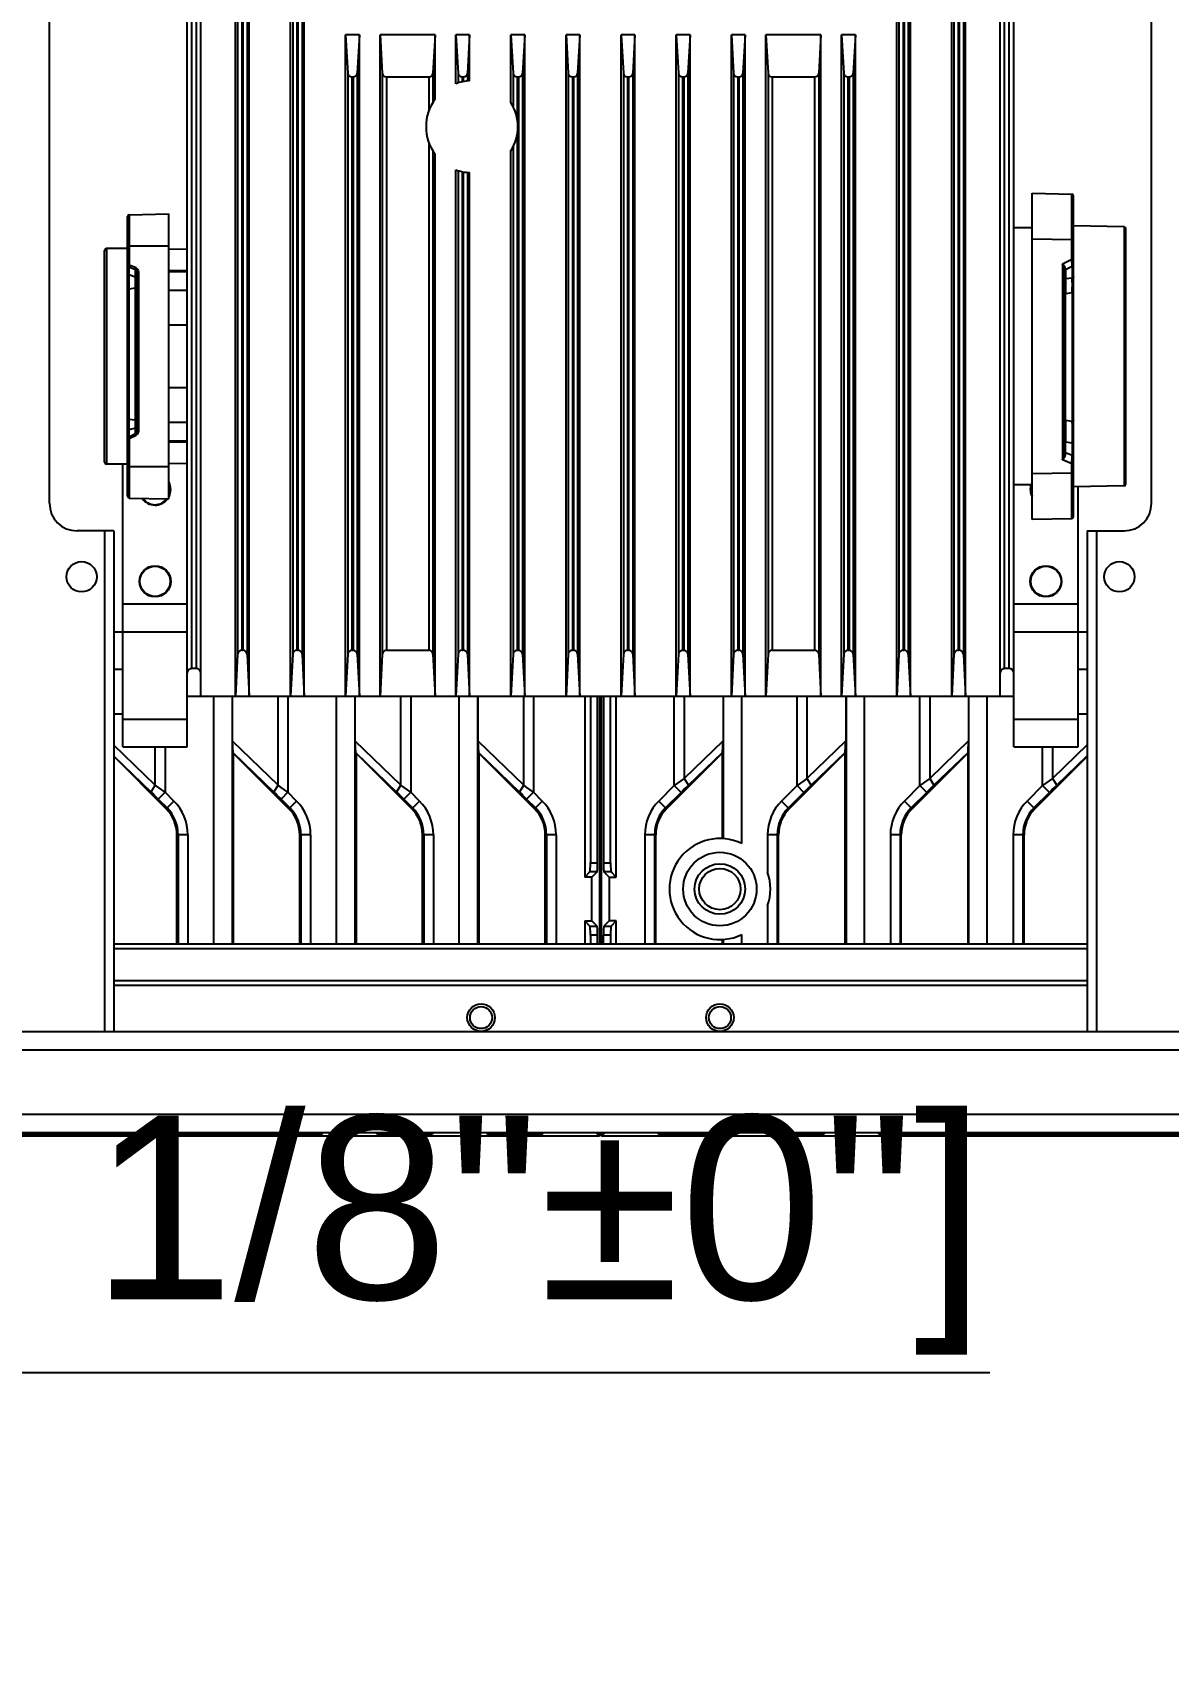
# Model space of a CAD drawing. Header units: millimetres. Extents: x -3132 to 28633, y 682 to 5849.
# Drawn here: x 3468.3 to 3592, y 1769.1 to 1946.5 of the extents above; entities that cross this region are included whole.
import ezdxf

# ---------------------------------------------------------------- set-up
doc = ezdxf.new("R2010")
doc.units = ezdxf.units.MM
doc.styles.get("Standard").update_dxf_attribs({"font": 'arial.ttf'})
doc.dimstyles.new('ISO_25-10', dxfattribs={"dimtxt": 20, "dimasz": 20, "dimexe": 0.3, "dimexo": 0.3, "dimgap": 2, "dimtad": 1, "dimrnd": 0.0001, "dimdsep": 46, "dimtxsty": 'Standard', "dimblk": 'CLOSEDBLANK', "dimcen": 0.1, "dimclrd": 256, "dimclre": 256, "dimclrt": 256, "dimadec": 0, "dimazin": 2, "dimtm": 1e-09, "dimtfac": 1, "dimtofl": 0, "dimtmove": 0, "dimatfit": 3, "dimldrblk": 'CLOSEDBLANK', "dimfxl": 1, "dimtolj": 1, "dimarcsym": 0})

# ---------------------------------------------------------------- blocks, each defined once
blk = doc.blocks.new('_ClosedBlank')
at = {"color": 0, "linetype": 'ByBlock', "lineweight": -2}
for p, q in [((-1, 0.1667), (0, 0)), ((-1, 0.1667), (-1, -0.1667)), ((0, 0), (-1, -0.1667))]:
    blk.add_line(p, q, dxfattribs=at)
blk = doc.blocks.new('*D204')
at = {"lineweight": -2, "transparency": 16777216}
for p, q in [((3310.15, 1855.96), (3310.15, 1800.33)), ((3280.15, 1825.96), (3280.15, 1800.33)), ((3260.15, 1800.63), (3240.15, 1800.63)), ((3330.15, 1800.63), (3572.56, 1800.63))]:
    blk.add_line(p, q, dxfattribs=at)
at = {"layer": 'Defpoints', "color": 0, "transparency": 16777216}
for p in [(3310.15, 1856.26), (3280.15, 1826.26), (3280.15, 1800.63)]:
    blk.add_point(p, dxfattribs=at)
at = {"lineweight": -2, "transparency": 16777216, "xscale": 20, "yscale": 20, "zscale": 20}
blk.add_blockref('_ClosedBlank', (3280.15, 1800.63), dxfattribs=at)
at = {"lineweight": -2, "transparency": 16777216, "xscale": 20, "yscale": 20, "zscale": 20, "rotation": 180}
blk.add_blockref('_ClosedBlank', (3310.15, 1800.63), dxfattribs=at)
at = {"transparency": 16777216, "insert": (3461.36, 1815.58), "char_height": 20, "attachment_point": 5}
blk.add_mtext('\\A1;30±0.2 [1 1/8"±0"]', dxfattribs=at)

msp = doc.modelspace()

# ---------------------------------------------------------------- linework, layer by layer
at = {"linetype": 'Continuous'}
for p, q in [((3485.154, 1868.759), (3485.154, 2531.259)), ((3486.654, 1874.259), (3486.654, 2531.259)), ((3490.404, 1874.259), (3490.404, 2531.259)), ((3491.904, 1874.259), (3491.904, 2531.259)), ((3496.404, 1874.259), (3496.404, 2531.259)), ((3497.904, 1874.259), (3497.904, 2531.259)), ((3562.404, 1874.259), (3562.404, 2531.259)), ((3563.904, 1874.259), (3563.904, 2531.259)), ((3568.404, 1874.259), (3568.404, 2531.259)), ((3569.904, 1874.259), (3569.904, 2531.259)), ((3573.654, 1874.259), (3573.654, 2531.259)), ((3575.154, 1868.759), (3575.154, 2531.259)), ((3485.654, 1877.259), (3485.654, 2528.259)), ((3486.154, 1877.259), (3486.154, 2528.259)), ((3574.154, 1877.259), (3574.154, 2528.259)), ((3574.654, 1877.259), (3574.654, 2528.259)), ((3490.643, 2526.685), (3490.643, 1878.832)), ((3491.093, 2526.259), (3491.093, 1879.259)), ((3491.215, 2526.259), (3491.215, 1879.259)), ((3491.664, 2526.685), (3491.664, 1878.832)), ((3496.643, 2526.685), (3496.643, 1878.832)), ((3497.093, 2526.259), (3497.093, 1879.259)), ((3497.215, 2526.259), (3497.215, 1879.259)), ((3497.664, 2526.685), (3497.664, 1878.832)), ((3562.643, 2526.685), (3562.643, 1878.832)), ((3563.093, 2526.259), (3563.093, 1879.259)), ((3563.215, 2526.259), (3563.215, 1879.259)), ((3563.664, 2526.685), (3563.664, 1878.832)), ((3568.643, 2526.685), (3568.643, 1878.832)), ((3569.093, 2526.259), (3569.093, 1879.259)), ((3569.215, 2526.259), (3569.215, 1879.259)), ((3569.664, 2526.685), (3569.664, 1878.832)), ((3470.154, 1895.259), (3470.154, 1979.259)), ((3590.154, 1895.259), (3590.154, 1979.259)), ((3503.904, 1946.259), (3502.404, 1946.259)), ((3502.404, 1946.259), (3502.643, 1942.075)), ((3502.404, 1874.259), (3502.404, 1946.259)), ((3503.904, 1946.259), (3503.664, 1942.075)), ((3503.904, 1874.259), (3503.904, 1946.259)), ((3512.154, 1946.259), (3506.154, 1946.259)), ((3506.154, 1946.259), (3506.393, 1942.075)), ((3506.154, 1874.259), (3506.154, 1946.259)), ((3512.154, 1946.259), (3511.914, 1942.075)), ((3512.154, 1939.259), (3512.154, 1946.259)), ((3515.904, 1946.259), (3514.404, 1946.259)), ((3514.404, 1946.259), (3514.643, 1942.075)), ((3514.404, 1940.943), (3514.404, 1946.259)), ((3515.904, 1946.259), (3515.664, 1942.075)), ((3515.904, 1941.253), (3515.904, 1946.259)), ((3521.904, 1946.259), (3520.404, 1946.259)), ((3520.404, 1946.259), (3520.643, 1942.075)), ((3520.404, 1938.893), (3520.404, 1946.259)), ((3521.904, 1946.259), (3521.664, 1942.075)), ((3521.904, 1874.259), (3521.904, 1946.259)), ((3527.904, 1946.259), (3526.404, 1946.259)), ((3526.404, 1946.259), (3526.643, 1942.075)), ((3526.404, 1874.259), (3526.404, 1946.259)), ((3527.904, 1946.259), (3527.664, 1942.075)), ((3527.904, 1874.259), (3527.904, 1946.259)), ((3533.904, 1946.259), (3532.404, 1946.259)), ((3532.404, 1946.259), (3532.643, 1942.075)), ((3532.404, 1874.259), (3532.404, 1946.259)), ((3533.904, 1946.259), (3533.664, 1942.075)), ((3533.904, 1874.259), (3533.904, 1946.259)), ((3539.904, 1946.259), (3538.404, 1946.259)), ((3538.404, 1946.259), (3538.643, 1942.075)), ((3538.404, 1874.259), (3538.404, 1946.259)), ((3539.904, 1946.259), (3539.664, 1942.075)), ((3539.904, 1874.259), (3539.904, 1946.259)), ((3545.904, 1946.259), (3544.404, 1946.259)), ((3544.404, 1946.259), (3544.643, 1942.075)), ((3544.404, 1874.259), (3544.404, 1946.259)), ((3545.904, 1946.259), (3545.664, 1942.075)), ((3545.904, 1874.259), (3545.904, 1946.259)), ((3554.154, 1946.259), (3548.154, 1946.259)), ((3548.154, 1946.259), (3548.393, 1942.075)), ((3548.154, 1874.259), (3548.154, 1946.259)), ((3554.154, 1946.259), (3553.914, 1942.075)), ((3554.154, 1874.259), (3554.154, 1946.259)), ((3557.904, 1946.259), (3556.404, 1946.259)), ((3556.404, 1946.259), (3556.643, 1942.075)), ((3556.404, 1874.259), (3556.404, 1946.259)), ((3557.904, 1946.259), (3557.664, 1942.075)), ((3557.904, 1874.259), (3557.904, 1946.259)), ((3502.643, 1942.075), (3502.643, 1878.832)), ((3503.093, 1941.685), (3503.215, 1941.685)), ((3503.093, 1941.685), (3503.093, 1879.259)), ((3503.215, 1941.685), (3503.215, 1879.259)), ((3503.664, 1942.075), (3503.664, 1878.832)), ((3506.393, 1942.075), (3506.393, 1878.832)), ((3506.843, 1941.685), (3511.465, 1941.685)), ((3506.843, 1941.685), (3506.843, 1879.259)), ((3511.465, 1941.685), (3511.465, 1937.995)), ((3511.914, 1942.075), (3511.914, 1938.909)), ((3514.643, 1942.075), (3514.643, 1941.025)), ((3515.093, 1941.685), (3515.215, 1941.685)), ((3515.093, 1941.685), (3515.093, 1941.145)), ((3515.215, 1941.685), (3515.215, 1941.17)), ((3515.664, 1942.075), (3515.664, 1941.235)), ((3520.643, 1942.075), (3520.643, 1938.46)), ((3521.093, 1941.685), (3521.215, 1941.685)), ((3521.093, 1941.685), (3521.093, 1937.037)), ((3521.215, 1941.685), (3521.215, 1879.259)), ((3521.664, 1942.075), (3521.664, 1878.832)), ((3526.643, 1942.075), (3526.643, 1878.832)), ((3527.093, 1941.685), (3527.215, 1941.685)), ((3527.093, 1941.685), (3527.093, 1879.259)), ((3527.215, 1941.685), (3527.215, 1879.259)), ((3527.664, 1942.075), (3527.664, 1878.832)), ((3532.643, 1942.075), (3532.643, 1878.832)), ((3533.093, 1941.685), (3533.215, 1941.685)), ((3533.093, 1941.685), (3533.093, 1879.259)), ((3533.215, 1941.685), (3533.215, 1879.259)), ((3533.664, 1942.075), (3533.664, 1878.832)), ((3538.643, 1942.075), (3538.643, 1878.832)), ((3539.093, 1941.685), (3539.215, 1941.685)), ((3539.093, 1941.685), (3539.093, 1879.259)), ((3539.215, 1941.685), (3539.215, 1879.259)), ((3539.664, 1942.075), (3539.664, 1878.832)), ((3544.643, 1942.075), (3544.643, 1878.832)), ((3545.093, 1941.685), (3545.215, 1941.685)), ((3545.093, 1941.685), (3545.093, 1879.259)), ((3545.215, 1941.685), (3545.215, 1879.259)), ((3545.664, 1942.075), (3545.664, 1878.832)), ((3548.393, 1942.075), (3548.393, 1878.832)), ((3548.843, 1941.685), (3553.465, 1941.685)), ((3548.843, 1941.685), (3548.843, 1879.259)), ((3553.465, 1941.685), (3553.465, 1879.259)), ((3553.914, 1942.075), (3553.914, 1878.832)), ((3556.643, 1942.075), (3556.643, 1878.832)), ((3557.093, 1941.685), (3557.215, 1941.685)), ((3557.093, 1941.685), (3557.093, 1879.259)), ((3557.215, 1941.685), (3557.215, 1879.259)), ((3557.664, 1942.075), (3557.664, 1878.832)), ((3511.465, 1934.523), (3511.465, 1879.259)), ((3521.093, 1935.481), (3521.093, 1879.259)), ((3511.914, 1933.608), (3511.914, 1878.832)), ((3512.154, 1874.259), (3512.154, 1933.259)), ((3520.404, 1874.259), (3520.404, 1933.625)), ((3520.643, 1934.058), (3520.643, 1878.832)), ((3514.404, 1874.259), (3514.404, 1931.575)), ((3514.643, 1931.492), (3514.643, 1878.832)), ((3515.093, 1931.373), (3515.093, 1879.259)), ((3515.215, 1931.348), (3515.215, 1879.259)), ((3515.664, 1931.283), (3515.664, 1878.832)), ((3515.904, 1874.259), (3515.904, 1931.265)), ((3577.154, 1929.009), (3581.457, 1928.934)), ((3577.154, 1893.509), (3577.154, 1929.009)), ((3581.457, 1921.844), (3581.457, 1928.934)), ((3581.654, 1893.784), (3581.654, 1928.734)), ((3478.654, 1896.034), (3478.654, 1926.484)), ((3478.85, 1926.684), (3483.154, 1926.759)), ((3478.85, 1926.684), (3478.85, 1921.182)), ((3483.154, 1895.759), (3483.154, 1926.759)), ((3587.157, 1925.363), (3581.654, 1925.459)), ((3587.157, 1925.363), (3587.157, 1897.155)), ((3577.154, 1925.259), (3575.154, 1925.259)), ((3581.457, 1923.935), (3577.154, 1924.01)), ((3581.457, 1923.935), (3581.654, 1923.935)), ((3587.354, 1897.355), (3587.354, 1925.163)), ((3476.154, 1899.729), (3476.154, 1922.789)), ((3478.654, 1923.009), (3476.352, 1922.989)), ((3476.352, 1922.989), (3476.352, 1899.529)), ((3483.154, 1923.259), (3478.654, 1923.259)), ((3483.154, 1922.95), (3485.154, 1922.932)), ((3580.457, 1921.346), (3581.457, 1921.844)), ((3581.654, 1921.844), (3581.457, 1921.844)), ((3581.522, 1921.05), (3581.457, 1921.844)), ((3478.654, 1921.182), (3478.85, 1921.182)), ((3478.785, 1921.019), (3479.522, 1920.717)), ((3478.785, 1921.019), (3478.785, 1902.454)), ((3478.785, 1920.167), (3479.522, 1919.934)), ((3479.587, 1920.88), (3478.85, 1921.182)), ((3479.522, 1902.821), (3479.522, 1920.717)), ((3479.85, 1920.448), (3479.654, 1920.448)), ((3479.654, 1903.215), (3479.654, 1920.448)), ((3479.85, 1920.448), (3479.85, 1903.215)), ((3485.154, 1920.574), (3483.154, 1920.586)), ((3485.154, 1920.451), (3483.154, 1920.451)), ((3580.457, 1921.346), (3580.457, 1899.981)), ((3580.654, 1900.776), (3580.654, 1920.553)), ((3581.522, 1921.05), (3580.785, 1920.684)), ((3580.785, 1920.684), (3580.785, 1919.73)), ((3581.522, 1921.05), (3581.522, 1919.821)), ((3478.785, 1918.626), (3479.522, 1918.707)), ((3483.154, 1918.465), (3485.154, 1918.453)), ((3580.785, 1919.73), (3581.522, 1919.821)), ((3581.522, 1918.161), (3580.785, 1918.08)), ((3580.785, 1904.294), (3580.785, 1918.08)), ((3581.522, 1918.161), (3581.522, 1904.195)), ((3485.154, 1914.653), (3483.154, 1914.656)), ((3483.154, 1907.862), (3485.154, 1907.865)), ((3478.785, 1904.403), (3479.522, 1904.356)), ((3485.154, 1904.065), (3483.154, 1904.053)), ((3580.785, 1904.294), (3581.522, 1904.195)), ((3478.85, 1902.321), (3478.654, 1902.321)), ((3479.522, 1903.432), (3478.785, 1903.243)), ((3479.522, 1902.821), (3478.785, 1902.454)), ((3478.785, 1902.454), (3478.85, 1902.321)), ((3478.85, 1902.321), (3479.587, 1902.688)), ((3478.85, 1902.321), (3478.85, 1895.834)), ((3479.587, 1902.688), (3479.522, 1902.821)), ((3479.654, 1903.215), (3479.85, 1903.215)), ((3483.154, 1902.067), (3485.154, 1902.067)), ((3483.154, 1901.931), (3485.154, 1901.944)), ((3580.785, 1901.949), (3581.522, 1901.835)), ((3580.785, 1900.793), (3580.785, 1901.949)), ((3580.785, 1900.793), (3581.522, 1900.491)), ((3580.785, 1900.793), (3580.795, 1900.639)), ((3581.522, 1901.835), (3581.522, 1900.491)), ((3478.654, 1899.509), (3476.352, 1899.529)), ((3478.154, 1868.759), (3478.154, 1899.513)), ((3478.654, 1899.259), (3483.154, 1899.259)), ((3485.154, 1899.585), (3483.154, 1899.568)), ((3581.457, 1899.57), (3580.457, 1899.981)), ((3581.457, 1899.57), (3581.511, 1900.314)), ((3581.457, 1899.57), (3581.654, 1899.57)), ((3581.457, 1893.584), (3581.457, 1899.57)), ((3581.511, 1900.314), (3581.522, 1900.491)), ((3577.154, 1897.259), (3575.154, 1897.259)), ((3577.154, 1898.508), (3581.457, 1898.583)), ((3581.654, 1898.583), (3581.457, 1898.583)), ((3587.157, 1897.155), (3581.654, 1897.059)), ((3582.154, 1868.759), (3582.154, 1897.068)), ((3478.85, 1895.834), (3483.154, 1895.759)), ((3581.457, 1893.584), (3577.154, 1893.509)), ((3477.154, 1892.259), (3473.154, 1892.259)), ((3476.154, 1892.259), (3476.154, 1837.759)), ((3477.154, 1892.259), (3477.154, 1837.759)), ((3583.154, 1892.259), (3587.154, 1892.259)), ((3583.154, 1892.259), (3583.154, 1837.759)), ((3584.154, 1892.259), (3584.154, 1837.759)), ((3485.154, 1884.259), (3478.154, 1884.259)), ((3582.154, 1884.259), (3575.154, 1884.259)), ((3477.154, 1881.259), (3485.154, 1881.259)), ((3575.154, 1881.259), (3583.154, 1881.259)), ((3491.093, 1879.259), (3491.215, 1879.259)), ((3497.093, 1879.259), (3497.215, 1879.259)), ((3503.093, 1879.259), (3503.215, 1879.259)), ((3506.843, 1879.259), (3511.465, 1879.259)), ((3515.093, 1879.259), (3515.215, 1879.259)), ((3521.093, 1879.259), (3521.215, 1879.259)), ((3527.093, 1879.259), (3527.215, 1879.259)), ((3533.093, 1879.259), (3533.215, 1879.259)), ((3539.093, 1879.259), (3539.215, 1879.259)), ((3545.093, 1879.259), (3545.215, 1879.259)), ((3548.843, 1879.259), (3553.465, 1879.259)), ((3557.093, 1879.259), (3557.215, 1879.259)), ((3563.093, 1879.259), (3563.215, 1879.259)), ((3569.093, 1879.259), (3569.215, 1879.259)), ((3490.643, 1878.832), (3490.404, 1874.259)), ((3491.664, 1878.832), (3491.904, 1874.259)), ((3496.643, 1878.832), (3496.404, 1874.259)), ((3497.664, 1878.832), (3497.904, 1874.259)), ((3502.643, 1878.832), (3502.404, 1874.259)), ((3503.664, 1878.832), (3503.904, 1874.259)), ((3506.393, 1878.832), (3506.154, 1874.259)), ((3511.914, 1878.832), (3512.154, 1874.259)), ((3514.643, 1878.832), (3514.404, 1874.259)), ((3515.664, 1878.832), (3515.904, 1874.259)), ((3520.643, 1878.832), (3520.404, 1874.259)), ((3521.664, 1878.832), (3521.904, 1874.259)), ((3526.643, 1878.832), (3526.404, 1874.259)), ((3527.664, 1878.832), (3527.904, 1874.259)), ((3532.643, 1878.832), (3532.404, 1874.259)), ((3533.664, 1878.832), (3533.904, 1874.259)), ((3538.643, 1878.832), (3538.404, 1874.259)), ((3539.664, 1878.832), (3539.904, 1874.259)), ((3544.643, 1878.832), (3544.404, 1874.259)), ((3545.664, 1878.832), (3545.904, 1874.259)), ((3548.393, 1878.832), (3548.154, 1874.259)), ((3553.914, 1878.832), (3554.154, 1874.259)), ((3556.643, 1878.832), (3556.404, 1874.259)), ((3557.664, 1878.832), (3557.904, 1874.259)), ((3562.643, 1878.832), (3562.404, 1874.259)), ((3563.664, 1878.832), (3563.904, 1874.259)), ((3568.643, 1878.832), (3568.404, 1874.259)), ((3569.664, 1878.832), (3569.904, 1874.259)), ((3477.154, 1877.209), (3478.154, 1877.209)), ((3486.154, 1877.259), (3485.654, 1877.259)), ((3574.654, 1877.259), (3574.154, 1877.259)), ((3582.154, 1877.209), (3583.154, 1877.209)), ((3485.154, 1874.259), (3575.154, 1874.259)), ((3488.035, 1847.259), (3488.035, 1874.259)), ((3490.032, 1874.259), (3490.032, 1847.259)), ((3490.088, 1869.357), (3490.088, 1874.259)), ((3495.049, 1864.567), (3495.049, 1874.259)), ((3496.118, 1874.259), (3496.118, 1863.794)), ((3501.405, 1847.259), (3501.405, 1874.259)), ((3503.402, 1874.259), (3503.402, 1847.259)), ((3503.458, 1869.357), (3503.458, 1874.259)), ((3508.419, 1864.567), (3508.419, 1874.259)), ((3509.491, 1874.259), (3509.491, 1863.791)), ((3514.775, 1847.259), (3514.775, 1874.259)), ((3516.767, 1874.259), (3516.767, 1847.25)), ((3516.828, 1869.357), (3516.828, 1874.259)), ((3521.789, 1864.567), (3521.789, 1874.259)), ((3522.858, 1874.259), (3522.858, 1863.794)), ((3528.435, 1874.259), (3528.435, 1854.562)), ((3529.054, 1874.259), (3529.054, 1856.13)), ((3529.834, 1856.13), (3529.834, 1874.259)), ((3530.054, 1874.259), (3530.054, 1847.259)), ((3530.254, 1847.259), (3530.254, 1874.259)), ((3530.474, 1874.259), (3530.474, 1856.13)), ((3531.254, 1856.13), (3531.254, 1874.259)), ((3531.872, 1854.562), (3531.872, 1874.259)), ((3538.187, 1864.531), (3538.187, 1874.259)), ((3539.256, 1874.259), (3539.256, 1865.304)), ((3543.497, 1874.259), (3543.497, 1869.4)), ((3543.54, 1858.745), (3543.54, 1874.259)), ((3545.533, 1858.218), (3545.533, 1874.259)), ((3551.557, 1864.531), (3551.557, 1874.259)), ((3552.626, 1874.259), (3552.626, 1865.304)), ((3556.867, 1874.259), (3556.867, 1869.4)), ((3556.91, 1874.259), (3556.91, 1847.259)), ((3558.903, 1847.259), (3558.903, 1874.259)), ((3564.927, 1864.531), (3564.927, 1874.259)), ((3565.996, 1874.259), (3565.996, 1865.304)), ((3570.237, 1874.259), (3570.237, 1869.4)), ((3570.276, 1847.259), (3570.276, 1874.259)), ((3572.273, 1847.259), (3572.273, 1874.259)), ((3478.154, 1872.309), (3477.154, 1872.309)), ((3583.154, 1872.309), (3582.154, 1872.309)), ((3478.154, 1871.759), (3485.154, 1871.759)), ((3575.154, 1871.759), (3582.154, 1871.759)), ((3481.679, 1864.567), (3477.154, 1868.937)), ((3478.154, 1868.759), (3485.154, 1868.759)), ((3481.679, 1864.567), (3481.679, 1868.759)), ((3482.748, 1868.759), (3482.748, 1863.794)), ((3495.049, 1864.567), (3490.088, 1869.357)), ((3490.156, 1868.093), (3490.088, 1869.357)), ((3508.419, 1864.567), (3503.458, 1869.357)), ((3503.526, 1868.093), (3503.458, 1869.357)), ((3521.789, 1864.567), (3516.828, 1869.357)), ((3516.896, 1868.1), (3516.828, 1869.357)), ((3543.497, 1869.4), (3539.256, 1865.304)), ((3543.429, 1868.142), (3543.497, 1869.4)), ((3556.867, 1869.4), (3552.626, 1865.304)), ((3556.799, 1868.142), (3556.867, 1869.4)), ((3570.237, 1869.4), (3565.996, 1865.304)), ((3570.169, 1868.142), (3570.237, 1869.4)), ((3575.154, 1868.759), (3582.154, 1868.759)), ((3578.297, 1864.531), (3578.297, 1868.759)), ((3583.154, 1868.962), (3579.366, 1865.304)), ((3579.366, 1868.759), (3579.366, 1865.304)), ((3477.154, 1867.744), (3481.216, 1863.822)), ((3477.154, 1867.714), (3482.858, 1862.003)), ((3490.157, 1868.079), (3490.173, 1868.079)), ((3490.159, 1868.096), (3494.586, 1863.822)), ((3490.173, 1868.079), (3490.173, 1847.259)), ((3490.173, 1868.065), (3496.228, 1862.003)), ((3503.527, 1868.079), (3503.543, 1868.079)), ((3503.529, 1868.096), (3507.956, 1863.822)), ((3503.543, 1868.079), (3503.543, 1847.259)), ((3503.543, 1868.065), (3509.598, 1862.003)), ((3516.896, 1868.1), (3521.326, 1863.822)), ((3516.896, 1868.1), (3516.913, 1868.058)), ((3516.913, 1868.058), (3522.968, 1862.003)), ((3516.913, 1868.058), (3516.913, 1847.252)), ((3537.339, 1862.003), (3543.394, 1868.058)), ((3539.718, 1864.559), (3543.429, 1868.142)), ((3543.394, 1868.058), (3543.429, 1868.142)), ((3543.394, 1868.058), (3543.394, 1858.754)), ((3550.709, 1862.003), (3556.764, 1868.058)), ((3553.088, 1864.559), (3556.799, 1868.142)), ((3556.764, 1868.058), (3556.799, 1868.142)), ((3556.764, 1868.058), (3556.764, 1847.259)), ((3564.079, 1862.003), (3570.134, 1868.058)), ((3566.458, 1864.559), (3570.169, 1868.142)), ((3570.134, 1868.058), (3570.169, 1868.142)), ((3570.134, 1868.058), (3570.134, 1847.259)), ((3577.449, 1862.003), (3583.154, 1867.708)), ((3579.828, 1864.559), (3583.154, 1867.77)), ((3539.256, 1865.304), (3539.718, 1864.559)), ((3552.626, 1865.304), (3553.088, 1864.559)), ((3565.996, 1865.304), (3566.458, 1864.559)), ((3579.366, 1865.304), (3579.828, 1864.559)), ((3481.216, 1863.822), (3481.679, 1864.567)), ((3482.748, 1863.794), (3482.003, 1863.049)), ((3483.698, 1862.843), (3482.748, 1863.794)), ((3494.586, 1863.822), (3495.049, 1864.567)), ((3496.118, 1863.794), (3495.373, 1863.049)), ((3497.068, 1862.843), (3496.118, 1863.794)), ((3507.956, 1863.822), (3508.419, 1864.567)), ((3508.743, 1863.049), (3509.489, 1863.793)), ((3510.438, 1862.843), (3509.491, 1863.791)), ((3521.326, 1863.822), (3521.789, 1864.567)), ((3522.858, 1863.794), (3522.113, 1863.049)), ((3523.808, 1862.843), (3522.858, 1863.794)), ((3538.187, 1864.531), (3536.499, 1862.843)), ((3538.932, 1863.786), (3537.244, 1862.098)), ((3538.932, 1863.786), (3538.187, 1864.531)), ((3551.557, 1864.531), (3549.869, 1862.843)), ((3552.302, 1863.786), (3550.614, 1862.098)), ((3552.302, 1863.786), (3551.557, 1864.531)), ((3564.927, 1864.531), (3563.239, 1862.843)), ((3565.672, 1863.786), (3563.984, 1862.098)), ((3565.672, 1863.786), (3564.927, 1864.531)), ((3578.297, 1864.531), (3576.609, 1862.843)), ((3579.042, 1863.786), (3577.354, 1862.098)), ((3579.042, 1863.786), (3578.297, 1864.531)), ((3482.003, 1863.049), (3482.953, 1862.098)), ((3482.858, 1862.003), (3483.698, 1862.843)), ((3495.373, 1863.049), (3496.323, 1862.098)), ((3496.228, 1862.003), (3497.068, 1862.843)), ((3508.743, 1863.049), (3509.693, 1862.098)), ((3509.598, 1862.003), (3510.438, 1862.843)), ((3522.113, 1863.049), (3523.063, 1862.098)), ((3522.968, 1862.003), (3523.808, 1862.843)), ((3536.499, 1862.843), (3537.339, 1862.003)), ((3549.869, 1862.843), (3550.709, 1862.003)), ((3563.239, 1862.843), (3564.079, 1862.003)), ((3576.609, 1862.843), (3577.449, 1862.003)), ((3485.217, 1859.175), (3484.03, 1859.175)), ((3484.03, 1847.259), (3484.03, 1859.175)), ((3484.164, 1859.175), (3484.164, 1847.259)), ((3485.217, 1859.175), (3485.217, 1847.259)), ((3498.587, 1859.175), (3497.4, 1859.175)), ((3497.4, 1847.259), (3497.4, 1859.175)), ((3497.534, 1859.175), (3497.534, 1847.259)), ((3498.587, 1859.175), (3498.587, 1847.259)), ((3511.957, 1859.175), (3510.77, 1859.175)), ((3510.77, 1847.259), (3510.77, 1859.175)), ((3510.904, 1859.175), (3510.904, 1847.259)), ((3511.957, 1859.175), (3511.957, 1847.259)), ((3525.327, 1859.175), (3524.14, 1859.175)), ((3524.14, 1847.259), (3524.14, 1859.175)), ((3524.274, 1859.175), (3524.274, 1847.259)), ((3525.327, 1859.175), (3525.327, 1847.259)), ((3536.168, 1859.175), (3534.98, 1859.175)), ((3534.98, 1859.175), (3534.98, 1847.259)), ((3536.033, 1859.175), (3536.033, 1847.259)), ((3536.168, 1847.259), (3536.168, 1859.175)), ((3549.538, 1859.175), (3548.35, 1859.175)), ((3548.35, 1859.175), (3548.35, 1855.062)), ((3549.403, 1859.175), (3549.403, 1847.259)), ((3549.538, 1847.259), (3549.538, 1859.175)), ((3562.908, 1859.175), (3561.72, 1859.175)), ((3561.72, 1859.175), (3561.72, 1847.259)), ((3562.773, 1859.175), (3562.773, 1847.259)), ((3562.908, 1847.259), (3562.908, 1859.175)), ((3576.278, 1859.175), (3575.09, 1859.175)), ((3575.09, 1859.175), (3575.09, 1847.259)), ((3576.143, 1859.175), (3576.143, 1847.259)), ((3576.278, 1847.259), (3576.278, 1859.175)), ((3529.004, 1855.131), (3528.435, 1854.562)), ((3529.215, 1854.562), (3528.435, 1854.562)), ((3529.784, 1855.131), (3529.004, 1855.131)), ((3529.054, 1856.13), (3529.834, 1856.13)), ((3529.784, 1855.131), (3529.215, 1854.562)), ((3529.215, 1849.799), (3529.215, 1854.562)), ((3530.474, 1856.13), (3531.254, 1856.13)), ((3531.303, 1855.131), (3530.523, 1855.131)), ((3531.092, 1854.562), (3530.523, 1855.131)), ((3531.092, 1854.562), (3531.872, 1854.562)), ((3531.092, 1854.562), (3531.092, 1849.799)), ((3531.872, 1854.562), (3531.303, 1855.131)), ((3548.35, 1851.456), (3548.35, 1847.259)), ((3528.435, 1849.799), (3529.215, 1849.799)), ((3529.004, 1849.23), (3528.435, 1849.799)), ((3528.435, 1849.799), (3528.435, 1847.259)), ((3529.004, 1849.23), (3529.784, 1849.23)), ((3529.784, 1849.23), (3529.215, 1849.799)), ((3531.092, 1849.799), (3530.523, 1849.23)), ((3530.523, 1849.23), (3531.303, 1849.23)), ((3531.872, 1849.799), (3531.092, 1849.799)), ((3531.872, 1849.799), (3531.303, 1849.23)), ((3531.872, 1847.259), (3531.872, 1849.799)), ((3529.834, 1848.232), (3529.054, 1848.232)), ((3529.054, 1848.232), (3529.054, 1847.259)), ((3529.834, 1847.259), (3529.834, 1848.232)), ((3531.254, 1848.232), (3530.474, 1848.232)), ((3530.474, 1847.259), (3530.474, 1848.232)), ((3531.254, 1848.232), (3531.254, 1847.259)), ((3543.394, 1847.764), (3543.394, 1847.255)), ((3543.54, 1847.25), (3543.54, 1847.773)), ((3545.533, 1847.259), (3545.533, 1848.3)), ((3583.154, 1847.259), (3477.154, 1847.259)), ((3583.154, 1846.759), (3477.154, 1846.759)), ((3583.154, 1843.259), (3477.154, 1843.259)), ((3583.154, 1842.759), (3477.154, 1842.759)), ((3318.654, 1837.759), (3741.654, 1837.759)), ((3318.654, 1835.759), (3741.654, 1835.759)), ((3318.654, 1828.759), (3741.654, 1828.759)), ((3318.654, 1826.759), (3741.654, 1826.759)), ((3530.054, 1826.359), (3413.154, 1826.359)), ((3421.103, 1826.579), (3498.885, 1826.579)), ((3498.885, 1826.579), (3498.885, 1826.759)), ((3499.883, 1826.759), (3499.883, 1826.629)), ((3499.883, 1826.629), (3500.013, 1826.759)), ((3505.784, 1826.629), (3505.654, 1826.759)), ((3505.784, 1826.629), (3505.784, 1826.759)), ((3506.782, 1826.759), (3506.782, 1826.579)), ((3506.782, 1826.579), (3510.885, 1826.579)), ((3510.885, 1826.579), (3510.885, 1826.759)), ((3511.883, 1826.759), (3511.883, 1826.629)), ((3511.883, 1826.629), (3512.013, 1826.759)), ((3517.784, 1826.629), (3517.654, 1826.759)), ((3517.784, 1826.629), (3517.784, 1826.759)), ((3518.782, 1826.759), (3518.782, 1826.579)), ((3518.782, 1826.579), (3522.885, 1826.579)), ((3522.885, 1826.579), (3522.885, 1826.759)), ((3523.883, 1826.759), (3523.883, 1826.629)), ((3523.883, 1826.629), (3524.013, 1826.759)), ((3529.654, 1826.759), (3530.054, 1826.359)), ((3530.054, 1826.759), (3530.054, 1826.359)), ((3530.254, 1826.359), (3530.254, 1826.759)), ((3530.654, 1826.759), (3530.254, 1826.359)), ((3647.154, 1826.359), (3530.254, 1826.359)), ((3536.294, 1826.759), (3536.424, 1826.629)), ((3536.424, 1826.629), (3536.424, 1826.759)), ((3537.423, 1826.759), (3537.423, 1826.579)), ((3541.525, 1826.579), (3537.423, 1826.579)), ((3541.525, 1826.579), (3541.525, 1826.759)), ((3542.523, 1826.759), (3542.523, 1826.629)), ((3542.654, 1826.759), (3542.523, 1826.629)), ((3548.294, 1826.759), (3548.424, 1826.629)), ((3548.424, 1826.629), (3548.424, 1826.759)), ((3549.423, 1826.759), (3549.423, 1826.579)), ((3553.525, 1826.579), (3549.423, 1826.579)), ((3553.525, 1826.579), (3553.525, 1826.759)), ((3554.523, 1826.759), (3554.523, 1826.629)), ((3554.654, 1826.759), (3554.523, 1826.629)), ((3560.294, 1826.759), (3560.424, 1826.629)), ((3560.424, 1826.629), (3560.424, 1826.759)), ((3561.423, 1826.759), (3561.423, 1826.579)), ((3639.205, 1826.579), (3561.423, 1826.579))]:
    msp.add_line(p, q, dxfattribs=at)
for points in [[(3478.785, 1921.019), (3478.716, 1921.056), (3478.67, 1921.113), (3478.654, 1921.182)], [(3478.654, 1920.329), (3478.67, 1920.261), (3478.716, 1920.203), (3478.785, 1920.167)], [(3478.85, 1921.182), (3478.824, 1921.117), (3478.801, 1921.06), (3478.785, 1921.019)], [(3479.522, 1920.717), (3479.538, 1920.758), (3479.56, 1920.814), (3479.587, 1920.88)], [(3479.522, 1920.717), (3479.575, 1920.676), (3479.617, 1920.615), (3479.644, 1920.538), (3479.654, 1920.448)], [(3479.587, 1920.88), (3479.686, 1920.82), (3479.769, 1920.726), (3479.828, 1920.599), (3479.85, 1920.448)], [(3580.654, 1921.066), (3580.593, 1921.158), (3580.527, 1921.251), (3580.457, 1921.346)], [(3580.57, 1921.005), (3580.535, 1921.117), (3580.497, 1921.231), (3580.457, 1921.346)], [(3580.654, 1921.066), (3580.624, 1921.046), (3580.596, 1921.026), (3580.57, 1921.005)], [(3580.654, 1920.553), (3580.643, 1920.694), (3580.615, 1920.839), (3580.57, 1921.005)], [(3580.785, 1920.684), (3580.775, 1920.8), (3580.731, 1920.924), (3580.654, 1921.066)], [(3580.785, 1920.684), (3580.717, 1920.655), (3580.671, 1920.61), (3580.654, 1920.553)], [(3581.522, 1921.05), (3581.59, 1921.079), (3581.637, 1921.126), (3581.654, 1921.183)], [(3478.654, 1918.568), (3478.67, 1918.593), (3478.716, 1918.613), (3478.785, 1918.626)], [(3479.522, 1919.934), (3479.591, 1919.898), (3479.637, 1919.84), (3479.654, 1919.772)], [(3479.654, 1918.765), (3479.637, 1918.741), (3479.591, 1918.72), (3479.522, 1918.707)], [(3580.785, 1919.73), (3580.717, 1919.7), (3580.671, 1919.654), (3580.654, 1919.597)], [(3580.785, 1919.73), (3580.78, 1919.4), (3580.778, 1918.968), (3580.78, 1918.492), (3580.785, 1918.08)], [(3581.654, 1919.954), (3581.638, 1919.898), (3581.592, 1919.852), (3581.522, 1919.821)], [(3581.522, 1918.161), (3581.528, 1918.612), (3581.53, 1919.056), (3581.528, 1919.467), (3581.522, 1919.821)], [(3580.654, 1918.112), (3580.67, 1918.098), (3580.715, 1918.087), (3580.785, 1918.08)], [(3581.522, 1918.161), (3581.591, 1918.153), (3581.637, 1918.142), (3581.654, 1918.128)], [(3478.654, 1904.435), (3478.67, 1904.422), (3478.716, 1904.41), (3478.785, 1904.403)], [(3479.654, 1904.323), (3479.637, 1904.337), (3479.591, 1904.348), (3479.522, 1904.356)], [(3580.785, 1904.294), (3580.717, 1904.278), (3580.671, 1904.253), (3580.654, 1904.222)], [(3580.785, 1904.294), (3580.775, 1903.849), (3580.769, 1903.401), (3580.768, 1902.969), (3580.769, 1902.572), (3580.775, 1902.226), (3580.785, 1901.949)], [(3581.654, 1904.268), (3581.638, 1904.237), (3581.592, 1904.211), (3581.522, 1904.195)], [(3581.522, 1901.835), (3581.533, 1902.115), (3581.539, 1902.463), (3581.541, 1902.863), (3581.539, 1903.297), (3581.533, 1903.746), (3581.522, 1904.195)], [(3478.785, 1903.243), (3478.716, 1903.212), (3478.67, 1903.166), (3478.654, 1903.11)], [(3478.654, 1902.321), (3478.67, 1902.377), (3478.716, 1902.424), (3478.785, 1902.454)], [(3479.654, 1903.565), (3479.637, 1903.509), (3479.591, 1903.462), (3479.522, 1903.432)], [(3479.654, 1903.215), (3479.65, 1903.139), (3479.642, 1903.072), (3479.629, 1903.013), (3479.613, 1902.961), (3479.594, 1902.915), (3479.573, 1902.876), (3479.548, 1902.845), (3479.522, 1902.821)], [(3479.85, 1903.215), (3479.842, 1903.1), (3479.818, 1902.994), (3479.783, 1902.902), (3479.739, 1902.825), (3479.69, 1902.765), (3479.639, 1902.719), (3479.587, 1902.688)], [(3580.568, 1900.319), (3580.614, 1900.489), (3580.643, 1900.641), (3580.654, 1900.776)], [(3580.654, 1902.112), (3580.67, 1902.044), (3580.715, 1901.987), (3580.785, 1901.949)], [(3580.654, 1900.776), (3580.671, 1900.717), (3580.72, 1900.67), (3580.795, 1900.639)], [(3580.654, 1900.257), (3580.735, 1900.402), (3580.783, 1900.528), (3580.795, 1900.639)], [(3580.67, 1900.887), (3580.716, 1900.83), (3580.785, 1900.793)], [(3581.522, 1901.835), (3581.591, 1901.798), (3581.637, 1901.741), (3581.654, 1901.672)], [(3580.457, 1899.981), (3580.497, 1900.097), (3580.534, 1900.21), (3580.568, 1900.319)], [(3580.457, 1899.981), (3580.528, 1900.077), (3580.593, 1900.167), (3580.654, 1900.257)], [(3580.654, 1900.257), (3580.623, 1900.277), (3580.594, 1900.297), (3580.568, 1900.319)], [(3581.522, 1900.491), (3581.591, 1900.454), (3581.637, 1900.397), (3581.654, 1900.328)], [(3539.256, 1865.304), (3538.906, 1865.054), (3538.549, 1864.796), (3538.187, 1864.531)], [(3552.626, 1865.304), (3552.276, 1865.054), (3551.919, 1864.796), (3551.557, 1864.531)], [(3565.996, 1865.304), (3565.646, 1865.054), (3565.289, 1864.796), (3564.927, 1864.531)], [(3579.366, 1865.304), (3579.016, 1865.054), (3578.659, 1864.796), (3578.297, 1864.531)], [(3481.216, 1863.822), (3481.471, 1863.574), (3481.733, 1863.316), (3482.003, 1863.049)], [(3482.748, 1863.794), (3482.386, 1864.058), (3482.029, 1864.316), (3481.679, 1864.567)], [(3494.586, 1863.822), (3494.841, 1863.574), (3495.103, 1863.316), (3495.373, 1863.049)], [(3496.118, 1863.794), (3495.756, 1864.058), (3495.399, 1864.316), (3495.049, 1864.567)], [(3507.956, 1863.822), (3508.211, 1863.574), (3508.473, 1863.316), (3508.743, 1863.049)], [(3509.491, 1863.79), (3509.127, 1864.058), (3508.77, 1864.316), (3508.419, 1864.567)], [(3521.326, 1863.822), (3521.581, 1863.574), (3521.843, 1863.316), (3522.113, 1863.049)], [(3522.858, 1863.794), (3522.496, 1864.058), (3522.139, 1864.316), (3521.789, 1864.567)], [(3538.932, 1863.786), (3539.202, 1864.054), (3539.464, 1864.312), (3539.718, 1864.559)], [(3552.302, 1863.786), (3552.572, 1864.054), (3552.834, 1864.312), (3553.088, 1864.559)], [(3565.672, 1863.786), (3565.942, 1864.054), (3566.204, 1864.312), (3566.458, 1864.559)], [(3579.042, 1863.786), (3579.312, 1864.054), (3579.574, 1864.312), (3579.828, 1864.559)]]:
    msp.add_lwpolyline(points, dxfattribs=at)
for centre, radius in [((3473.654, 1887.259), 1.65), ((3481.654, 1886.759), 1.7), ((3481.654, 1886.759), 1.65), ((3578.654, 1886.759), 1.7), ((3578.654, 1886.759), 1.65), ((3586.654, 1887.259), 1.65), ((3543.154, 1853.259), 4), ((3543.154, 1853.259), 2.75), ((3543.154, 1853.259), 2.25), ((3517.154, 1839.259), 1.5), ((3517.154, 1839.259), 1.2), ((3543.154, 1839.259), 1.5), ((3543.154, 1839.259), 1.2)]:
    msp.add_circle(centre, radius, dxfattribs=at)
for centre, radius, start, end in [((3516.154, 1936.259), 5, 92.86598, 110.48732), ((3516.154, 1936.259), 5, 143.1301, 216.8699), ((3516.154, 1936.259), 5, 328.21167, 31.78833), ((3516.154, 1936.259), 5, 249.51268, 267.13402), ((3581.454, 1928.734), 0.2, 0.00108, 89.00001), ((3478.854, 1926.484), 0.2, 91, 180), ((3587.154, 1925.163), 0.2, 0, 89), ((3476.354, 1922.789), 0.2, 90.5, 180), ((3476.354, 1899.729), 0.2, 180, 269.5), ((3481.654, 1896.759), 1.65, 335.68943, 24.31057), ((3481.654, 1896.759), 1.7, 332.21161, 27.78839), ((3578.654, 1896.759), 1.7, 162.84056, 207.78839), ((3578.654, 1896.759), 1.65, 162.25158, 204.31057), ((3587.154, 1897.355), 0.2, 271, 0), ((3473.154, 1895.259), 3, 180, 270), ((3478.854, 1896.034), 0.2, 180, 269), ((3481.654, 1896.759), 1.7, 214.08996, 323.9122), ((3481.654, 1896.759), 1.65, 215.36299, 322.73872), ((3587.154, 1895.259), 3, 270, 0), ((3581.454, 1893.784), 0.2, 270.99997, 359.99896), ((3480.03, 1859.175), 4, 0, 45), ((3480.03, 1859.175), 4.134, 0, 44.99999), ((3480.03, 1859.175), 5.188, 0.00001, 44.99999), ((3493.4, 1859.175), 4, 0, 45), ((3493.4, 1859.175), 4.134, 0, 44.99999), ((3493.4, 1859.175), 5.188, 0.00001, 44.99999), ((3506.77, 1859.175), 4, 0, 45), ((3506.77, 1859.175), 4.134, 0, 44.99999), ((3506.77, 1859.175), 5.188, 0.00001, 44.99999), ((3520.14, 1859.175), 4, 0, 45), ((3520.14, 1859.175), 4.134, 0, 44.99999), ((3520.14, 1859.175), 5.188, 0.00001, 44.99999), ((3540.168, 1859.175), 5.188, 135.00003, 180), ((3540.168, 1859.175), 4.134, 135.00001, 179.99999), ((3540.168, 1859.175), 4, 135, 180), ((3553.538, 1859.175), 5.188, 135.00003, 180), ((3553.538, 1859.175), 4.134, 135.00001, 179.99999), ((3553.538, 1859.175), 4, 135, 180), ((3566.908, 1859.175), 5.188, 135.00003, 180), ((3566.908, 1859.175), 4.134, 135.00001, 179.99999), ((3566.908, 1859.175), 4, 135, 180), ((3580.278, 1859.175), 5.188, 135.00003, 180), ((3580.278, 1859.175), 4.134, 135.00001, 179.99999), ((3580.278, 1859.175), 4, 135, 180), ((3543.154, 1853.259), 5.5, 64.36995, 295.63005), ((3543.154, 1853.259), 5.5, 340.86575, 19.13425)]:
    msp.add_arc(centre, radius, start, end, dxfattribs=at)
for centre, major_axis, ratio, start_param, end_param in [((3503.093, 1942.097), (0.45, 0), 0.9147102, -3.0892328, -1.5707963), ((3503.215, 1942.097), (0.45, 0), 0.9147102, -1.5707963, -0.0523599), ((3506.843, 1942.097), (0.45, 0), 0.9147102, -3.0892328, -1.5707963), ((3511.465, 1942.097), (0.45, 0), 0.9147102, -1.5707963, -0.0523599), ((3515.093, 1942.097), (0.45, 0), 0.9147102, -3.0892328, -1.5707963), ((3515.215, 1942.097), (0.45, 0), 0.9147102, -1.5707963, -0.0523599), ((3521.093, 1942.097), (0.45, 0), 0.9147102, -3.0892328, -1.5707963), ((3521.215, 1942.097), (0.45, 0), 0.9147102, -1.5707963, -0.0523599), ((3527.093, 1942.097), (0.45, 0), 0.9147102, -3.0892328, -1.5707963), ((3527.215, 1942.097), (0.45, 0), 0.9147102, -1.5707963, -0.0523599), ((3533.093, 1942.097), (0.45, 0), 0.9147102, -3.0892328, -1.5707963), ((3533.215, 1942.097), (0.45, 0), 0.9147102, -1.5707963, -0.0523599), ((3539.093, 1942.097), (0.45, 0), 0.9147102, -3.0892328, -1.5707963), ((3539.215, 1942.097), (0.45, 0), 0.9147102, -1.5707963, -0.0523599), ((3545.093, 1942.097), (0.45, 0), 0.9147102, -3.0892328, -1.5707963), ((3545.215, 1942.097), (0.45, 0), 0.9147102, -1.5707963, -0.0523599), ((3548.843, 1942.097), (0.45, 0), 0.9147102, -3.0892328, -1.5707963), ((3553.465, 1942.097), (0.45, 0), 0.9147102, -1.5707963, -0.0523599), ((3557.093, 1942.097), (0.45, 0), 0.9147102, -3.0892328, -1.5707963), ((3557.215, 1942.097), (0.45, 0), 0.9147102, -1.5707963, -0.0523599), ((3491.093, 1878.809), (0, 0.45), 1, 0, 1.5184364), ((3491.215, 1878.809), (0, 0.45), 1, -1.5184364, 0), ((3497.093, 1878.809), (0, 0.45), 1, 0, 1.5184364), ((3497.215, 1878.809), (0, 0.45), 1, -1.5184364, 0), ((3503.093, 1878.809), (0, 0.45), 1, 0, 1.5184364), ((3503.215, 1878.809), (0, 0.45), 1, -1.5184364, 0), ((3506.843, 1878.809), (0, 0.45), 1, 0, 1.5184364), ((3511.465, 1878.809), (0, 0.45), 1, -1.5184364, 0), ((3515.093, 1878.809), (0, 0.45), 1, 0, 1.5184364), ((3515.215, 1878.809), (0, 0.45), 1, -1.5184364, 0), ((3521.093, 1878.809), (0, 0.45), 1, 0, 1.5184364), ((3521.215, 1878.809), (0, 0.45), 1, -1.5184364, 0), ((3527.093, 1878.809), (0, 0.45), 1, 0, 1.5184364), ((3527.215, 1878.809), (0, 0.45), 1, -1.5184364, 0), ((3533.093, 1878.809), (0, 0.45), 1, 0, 1.5184364), ((3533.215, 1878.809), (0, 0.45), 1, -1.5184364, 0), ((3539.093, 1878.809), (0, 0.45), 1, 0, 1.5184364), ((3539.215, 1878.809), (0, 0.45), 1, -1.5184364, 0), ((3545.093, 1878.809), (0, 0.45), 1, 0, 1.5184364), ((3545.215, 1878.809), (0, 0.45), 1, -1.5184364, 0), ((3548.843, 1878.809), (0, 0.45), 1, 0, 1.5184364), ((3553.465, 1878.809), (0, 0.45), 1, -1.5184364, 0), ((3557.093, 1878.809), (0, 0.45), 1, 0, 1.5184364), ((3557.215, 1878.809), (0, 0.45), 1, -1.5184364, 0), ((3563.093, 1878.809), (0, 0.45), 1, 0, 1.5184364), ((3563.215, 1878.809), (0, 0.45), 1, -1.5184364, 0), ((3569.093, 1878.809), (0, 0.45), 1, 0, 1.5184364), ((3569.215, 1878.809), (0, 0.45), 1, -1.5184364, 0), ((3485.654, 1876.759), (0.5, 0), 1, 1.5707963, 3.1415927), ((3486.154, 1876.759), (0.5, 0), 1, 0, 1.5707963), ((3574.154, 1876.759), (0.5, 0), 1, 1.5707963, 3.1415927), ((3574.654, 1876.759), (0.5, 0), 1, 0, 1.5707963), ((3529.001, 1856.13), (0, 1), 0.0524078, -3.0892328, -1.5707963), ((3529.781, 1856.13), (0, 1), 0.0524078, -3.0892328, -1.5707963), ((3530.526, 1856.13), (0, 1), 0.0524078, -4.712389, -3.1939525), ((3531.306, 1856.13), (0, 1), 0.0524078, -4.712389, -3.1939525), ((3529.001, 1848.232), (0, 1), 0.0524078, -1.5707963, -0.0523599), ((3529.781, 1848.232), (0, 1), 0.0524078, -1.5707963, -0.0523599), ((3530.526, 1848.232), (0, 1), 0.0524078, 0.0523599, 1.5707963), ((3531.306, 1848.232), (0, 1), 0.0524078, 0.0523599, 1.5707963), ((3498.885, 1826.631), (1, 0), 0.0524078, -1.5707963, -0.0523599), ((3506.782, 1826.631), (1, 0), 0.0524078, -3.0892328, -1.5707963), ((3510.885, 1826.631), (1, 0), 0.0524078, -1.5707963, -0.0523599), ((3518.782, 1826.631), (1, 0), 0.0524078, -3.0892328, -1.5707963), ((3522.885, 1826.631), (1, 0), 0.0524078, -1.5707963, -0.0523599), ((3537.423, 1826.631), (1, 0), 0.0524078, -3.0892328, -1.5707963), ((3541.525, 1826.631), (1, 0), 0.0524078, -1.5707963, -0.0523599), ((3549.423, 1826.631), (1, 0), 0.0524078, -3.0892328, -1.5707963), ((3553.525, 1826.631), (1, 0), 0.0524078, -1.5707963, -0.0523599), ((3561.423, 1826.631), (1, 0), 0.0524078, -3.0892328, -1.5707963)]:
    msp.add_ellipse(centre, major_axis=major_axis, ratio=ratio, start_param=start_param, end_param=end_param, dxfattribs=at)

# ---------------------------------------------------------------- dimensions: what is measured, and where the dimension line sits
dim = msp.add_linear_dim(base=(3280.154, 1800.634), p1=(3310.154, 1856.259), p2=(3280.154, 1826.259), dimstyle='ISO_25-10', override={"dimtol": 1, "dimtp": 0.2, "dimtm": 0.2})
dim.commit()
dim.dimension.update_dxf_attribs({"geometry": '*D204', "text_midpoint": (3461.356, 1800.634), "dimtype": 160})

doc.saveas('drawing.dxf')
